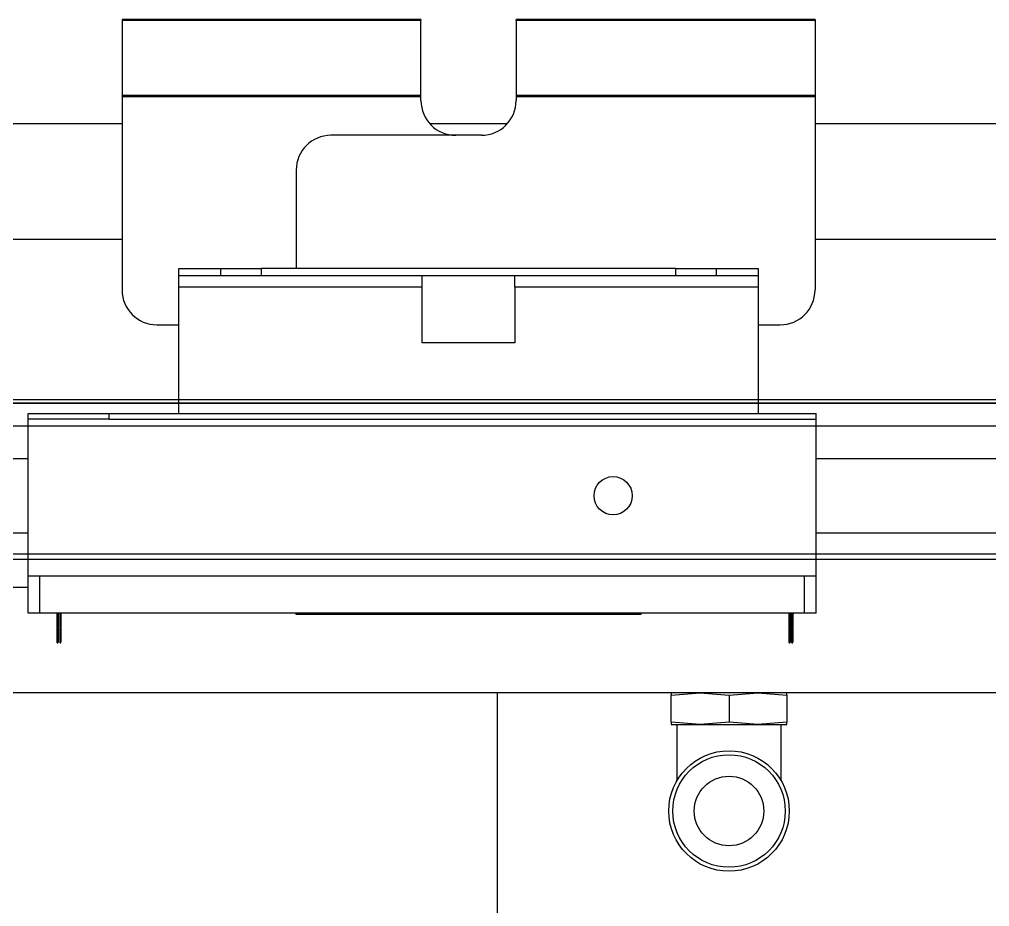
# Model space of a CAD drawing. Extents: x 500 to 100500, y -14500 to 21140.
# Drawn here: x 7020.3 to 7104, y -3076.2 to -2999.6 of the extents above; entities that cross this region are included whole.
import ezdxf

# ---------------------------------------------------------------- set-up
doc = ezdxf.new("R2010")
doc.units = 0
doc.layers.get('0').update_dxf_attribs({"linetype": 'CONTINUOUS'})

# ---------------------------------------------------------------- blocks, each defined once
blk = doc.blocks.new('SP R')
at = {"color": 3}
for p, q in [((17121.341, -97458.306), (18255.341, -97458.306)), ((18255.341, -97460.306), (17121.341, -97460.306)), ((17121.341, -97471.306), (18255.341, -97471.306)), ((18255.341, -97471.806), (17121.341, -97471.806)), ((18255.341, -97483.306), (17121.341, -97483.306)), ((17163.341, -97483.306), (17163.341, -97503.306)), ((17178.341, -97483.513), (17180.841, -97483.306)), ((17178.341, -97483.306), (17178.341, -97483.513)), ((17178.341, -97485.849), (17178.341, -97483.513)), ((17180.841, -97483.306), (17183.341, -97483.513)), ((17183.341, -97483.513), (17185.841, -97483.306)), ((17183.341, -97483.513), (17183.341, -97485.849)), ((17185.841, -97483.306), (17188.341, -97483.513)), ((17188.341, -97483.513), (17188.341, -97483.306)), ((17188.341, -97483.513), (17188.341, -97485.849)), ((17180.841, -97486.056), (17178.341, -97485.849)), ((17178.341, -97485.849), (17178.341, -97486.056)), ((17183.341, -97485.849), (17180.841, -97486.056)), ((17185.841, -97486.056), (17183.341, -97485.849)), ((17188.341, -97485.849), (17185.841, -97486.056)), ((17188.341, -97486.056), (17188.341, -97485.849)), ((17178.341, -97486.056), (17180.841, -97486.056)), ((17178.841, -97486.056), (17178.841, -97490.9)), ((17180.841, -97486.056), (17185.841, -97486.056)), ((17185.841, -97486.056), (17188.341, -97486.056)), ((17187.841, -97490.9), (17187.841, -97486.056))]:
    blk.add_line(p, q, dxfattribs=at)
for centre, radius in [((17173.341, -97466.306), 1.65), ((17183.341, -97493.506), 5.2), ((17183.341, -97493.506), 4.85), ((17183.341, -97493.506), 3)]:
    blk.add_circle(centre, radius, dxfattribs=at)
blk = doc.blocks.new('KJprobe Card F')
at = {"color": 6}
for p, q in [((30722.111, -77435.194, 43.986), (30696.316, -77435.194, 43.986)), ((30696.316, -77435.194, 43.986), (30696.316, -77435.294, 43.986)), ((30722.111, -77435.294, 43.986), (30696.316, -77435.294, 43.986)), ((30696.316, -77435.294, 43.986), (30696.316, -77435.3, 43.986)), ((30722.111, -77435.3, 43.986), (30696.316, -77435.3, 43.986)), ((30696.316, -77435.3, 43.986), (30696.316, -77441.765, 43.986)), ((30722.111, -77435.194, 43.986), (30722.111, -77435.294, 43.986)), ((30722.111, -77435.3, 43.986), (30722.111, -77435.294, 43.986)), ((30722.111, -77441.765, 43.986), (30722.111, -77435.3, 43.986)), ((30756.116, -77435.194, 43.986), (30730.321, -77435.194, 43.986)), ((30730.321, -77435.294, 43.986), (30730.321, -77435.194, 43.986)), ((30756.116, -77435.294, 43.986), (30730.321, -77435.294, 43.986)), ((30730.321, -77435.294, 43.986), (30730.321, -77435.3, 43.986)), ((30756.116, -77435.3, 43.986), (30730.321, -77435.3, 43.986)), ((30730.321, -77435.3, 43.986), (30730.321, -77441.765, 43.986)), ((30756.116, -77435.194, 43.986), (30756.116, -77435.294, 43.986)), ((30756.116, -77435.294, 43.986), (30756.116, -77435.3, 43.986)), ((30756.116, -77435.3, 43.986), (30756.116, -77441.765, 43.986)), ((30722.111, -77441.765, 43.986), (30696.316, -77441.765, 43.986)), ((30696.316, -77441.765, 43.986), (30696.316, -77441.86, 43.986)), ((30722.111, -77441.86, 43.986), (30696.316, -77441.86, 43.986)), ((30696.316, -77441.86, 43.986), (30696.316, -77458.539, 43.986)), ((30722.111, -77441.86, 43.986), (30722.111, -77441.765, 43.986)), ((30722.111, -77442.194, 43.986), (30722.111, -77441.86, 43.986)), ((30756.116, -77441.765, 43.986), (30730.321, -77441.765, 43.986)), ((30730.321, -77441.765, 43.986), (30730.321, -77441.86, 43.986)), ((30756.116, -77441.86, 43.986), (30730.321, -77441.86, 43.986)), ((30730.321, -77441.86, 43.986), (30730.321, -77442.194, 43.986)), ((30756.116, -77441.765, 43.986), (30756.116, -77441.86, 43.986)), ((30756.116, -77441.86, 43.986), (30756.116, -77458.539, 43.986)), ((30696.316, -77444.189, 43.986), (30680.345, -77444.189, 43.986)), ((30729.562, -77444.189, 43.986), (30722.871, -77444.189, 43.986)), ((30786.074, -77444.189, 43.986), (30756.116, -77444.189, 43.986)), ((30727.321, -77445.194, 43.986), (30714.341, -77445.194, 43.986)), ((30711.341, -77448.194, 43.986), (30711.341, -77456.689, 43.986)), ((30696.316, -77454.189, 43.986), (30680.345, -77454.189, 43.986)), ((30786.074, -77454.189, 43.986), (30756.116, -77454.189, 43.986)), ((30701.216, -77457.289, 43.986), (30701.216, -77456.689, 43.986)), ((30701.216, -77456.689, 43.986), (30704.816, -77456.689, 43.986)), ((30704.816, -77456.689, 43.986), (30708.316, -77456.689, 43.986)), ((30704.816, -77456.689, 43.986), (30704.816, -77457.289, 43.986)), ((30708.316, -77456.689, 43.986), (30708.316, -77457.289, 43.986)), ((30744.116, -77456.689, 43.986), (30708.316, -77456.689, 43.986)), ((30744.116, -77457.289, 43.986), (30744.116, -77456.689, 43.986)), ((30744.116, -77456.689, 43.986), (30747.616, -77456.689, 43.986)), ((30747.616, -77456.689, 43.986), (30751.216, -77456.689, 43.986)), ((30747.616, -77457.289, 43.986), (30747.616, -77456.689, 43.986)), ((30751.216, -77456.689, 43.986), (30751.216, -77457.289, 43.986)), ((30701.216, -77457.289, 43.986), (30722.216, -77457.289, 43.986)), ((30701.216, -77458.289, 43.986), (30701.216, -77457.289, 43.986)), ((30722.216, -77458.289, 43.986), (30722.216, -77457.289, 43.986)), ((30722.216, -77457.289, 43.986), (30730.216, -77457.289, 43.986)), ((30730.216, -77458.289, 43.986), (30730.216, -77457.289, 43.986)), ((30730.216, -77457.289, 43.986), (30751.216, -77457.289, 43.986)), ((30751.216, -77457.289, 43.986), (30751.216, -77458.289, 43.986)), ((30722.216, -77458.289, 43.986), (30701.216, -77458.289, 43.986)), ((30701.216, -77469.189, 43.986), (30701.216, -77458.289, 43.986)), ((30722.216, -77463.089, 43.986), (30722.216, -77458.289, 43.986)), ((30751.216, -77458.289, 43.986), (30730.216, -77458.289, 43.986)), ((30730.216, -77458.289, 43.986), (30730.216, -77463.089, 43.986)), ((30751.216, -77458.289, 43.986), (30751.216, -77469.189, 43.986)), ((30699.316, -77461.539, 43.986), (30701.216, -77461.539, 43.986)), ((30751.216, -77461.539, 43.986), (30753.116, -77461.539, 43.986)), ((30730.216, -77463.089, 43.986), (30722.216, -77463.089, 43.986)), ((30688.216, -77469.189, 43.986), (30695.216, -77469.189, 43.986)), ((30688.216, -77469.689, 43.986), (30688.216, -77469.189, 43.986)), ((30695.216, -77469.689, 43.986), (30695.216, -77469.189, 43.986)), ((30695.216, -77469.189, 43.986), (30701.216, -77469.189, 43.986)), ((30701.216, -77469.189, 43.986), (30751.216, -77469.189, 43.986)), ((30751.216, -77469.189, 43.986), (30756.216, -77469.189, 43.986)), ((30756.216, -77469.689, 43.986), (30756.216, -77469.189, 43.986)), ((30688.216, -77483.229, 43.986), (30688.216, -77469.689, 43.986)), ((30695.216, -77469.689, 43.986), (30688.216, -77469.689, 43.986)), ((30695.216, -77469.689, 43.986), (30756.216, -77469.689, 43.986)), ((30756.216, -77483.229, 43.986), (30756.216, -77469.689, 43.986)), ((30675.445, -77473.089, 43.986), (30688.216, -77473.089, 43.986)), ((30756.216, -77473.089, 43.986), (30784.974, -77473.089, 43.986)), ((30675.445, -77479.489, 43.986), (30688.216, -77479.489, 43.986)), ((30756.216, -77479.489, 43.986), (30784.974, -77479.489, 43.986)), ((30756.216, -77483.229, 43.986), (30688.216, -77483.229, 43.986)), ((30688.216, -77486.429, 43.986), (30688.216, -77483.229, 43.986)), ((30689.216, -77486.429, 43.986), (30689.216, -77483.229, 43.986)), ((30755.216, -77483.229, 43.986), (30689.216, -77483.229, 43.986)), ((30755.216, -77486.429, 43.986), (30755.216, -77483.229, 43.986)), ((30756.216, -77486.429, 43.986), (30756.216, -77483.229, 43.986)), ((30675.445, -77484.19, 43.986), (30688.216, -77484.19, 43.986)), ((30689.216, -77486.429, 43.986), (30688.216, -77486.429, 43.986)), ((30755.216, -77486.429, 43.986), (30689.216, -77486.429, 43.986)), ((30690.705, -77486.439, 43.986), (30690.705, -77486.429, 43.986)), ((30690.825, -77486.439, 43.986), (30690.705, -77486.439, 43.986)), ((30690.725, -77487.607, 43.986), (30690.725, -77486.439, 43.986)), ((30690.805, -77486.439, 43.986), (30690.805, -77487.607, 43.986)), ((30690.825, -77486.439, 43.986), (30690.825, -77486.429, 43.986)), ((30690.945, -77486.439, 43.986), (30690.945, -77486.429, 43.986)), ((30691.065, -77486.439, 43.986), (30690.945, -77486.439, 43.986)), ((30690.965, -77487.607, 43.986), (30690.965, -77486.439, 43.986)), ((30691.045, -77486.439, 43.986), (30691.045, -77487.607, 43.986)), ((30691.065, -77486.439, 43.986), (30691.065, -77486.429, 43.986)), ((30711.341, -77486.439, 43.986), (30711.341, -77486.429, 43.986)), ((30741.091, -77486.439, 43.986), (30711.341, -77486.439, 43.986)), ((30711.341, -77486.539, 43.986), (30711.341, -77486.439, 43.986)), ((30711.591, -77486.439, 43.986), (30711.341, -77486.439, 43.986)), ((30741.091, -77486.539, 43.986), (30711.341, -77486.539, 43.986)), ((30711.591, -77486.439, 43.986), (30711.591, -77486.429, 43.986)), ((30711.841, -77486.439, 43.986), (30711.841, -77486.429, 43.986)), ((30712.091, -77486.439, 43.986), (30711.841, -77486.439, 43.986)), ((30712.091, -77486.439, 43.986), (30712.091, -77486.429, 43.986)), ((30712.341, -77486.439, 43.986), (30712.341, -77486.429, 43.986)), ((30712.591, -77486.439, 43.986), (30712.341, -77486.439, 43.986)), ((30712.591, -77486.439, 43.986), (30712.591, -77486.429, 43.986)), ((30712.841, -77486.439, 43.986), (30712.841, -77486.429, 43.986)), ((30713.091, -77486.439, 43.986), (30712.841, -77486.439, 43.986)), ((30713.091, -77486.439, 43.986), (30713.091, -77486.429, 43.986)), ((30713.341, -77486.439, 43.986), (30713.341, -77486.429, 43.986)), ((30713.591, -77486.439, 43.986), (30713.341, -77486.439, 43.986)), ((30713.591, -77486.439, 43.986), (30713.591, -77486.429, 43.986)), ((30713.841, -77486.439, 43.986), (30713.841, -77486.429, 43.986)), ((30714.091, -77486.439, 43.986), (30713.841, -77486.439, 43.986)), ((30714.091, -77486.439, 43.986), (30714.091, -77486.429, 43.986)), ((30714.341, -77486.439, 43.986), (30714.341, -77486.429, 43.986)), ((30714.591, -77486.439, 43.986), (30714.341, -77486.439, 43.986)), ((30714.591, -77486.439, 43.986), (30714.591, -77486.429, 43.986)), ((30714.841, -77486.439, 43.986), (30714.841, -77486.429, 43.986)), ((30715.091, -77486.439, 43.986), (30714.841, -77486.439, 43.986)), ((30715.091, -77486.439, 43.986), (30715.091, -77486.429, 43.986)), ((30715.341, -77486.439, 43.986), (30715.341, -77486.429, 43.986)), ((30715.591, -77486.439, 43.986), (30715.341, -77486.439, 43.986)), ((30715.591, -77486.439, 43.986), (30715.591, -77486.429, 43.986)), ((30715.841, -77486.439, 43.986), (30715.841, -77486.429, 43.986)), ((30716.091, -77486.439, 43.986), (30715.841, -77486.439, 43.986)), ((30716.091, -77486.439, 43.986), (30716.091, -77486.429, 43.986)), ((30716.341, -77486.439, 43.986), (30716.341, -77486.429, 43.986)), ((30716.591, -77486.439, 43.986), (30716.341, -77486.439, 43.986)), ((30716.591, -77486.439, 43.986), (30716.591, -77486.429, 43.986)), ((30716.841, -77486.439, 43.986), (30716.841, -77486.429, 43.986)), ((30717.091, -77486.439, 43.986), (30716.841, -77486.439, 43.986)), ((30717.091, -77486.439, 43.986), (30717.091, -77486.429, 43.986)), ((30717.341, -77486.439, 43.986), (30717.341, -77486.429, 43.986)), ((30717.591, -77486.439, 43.986), (30717.341, -77486.439, 43.986)), ((30717.591, -77486.439, 43.986), (30717.591, -77486.429, 43.986)), ((30717.841, -77486.439, 43.986), (30717.841, -77486.429, 43.986)), ((30718.091, -77486.439, 43.986), (30717.841, -77486.439, 43.986)), ((30718.091, -77486.439, 43.986), (30718.091, -77486.429, 43.986)), ((30718.341, -77486.439, 43.986), (30718.341, -77486.429, 43.986)), ((30718.591, -77486.439, 43.986), (30718.341, -77486.439, 43.986)), ((30718.591, -77486.439, 43.986), (30718.591, -77486.429, 43.986)), ((30718.841, -77486.439, 43.986), (30718.841, -77486.429, 43.986)), ((30719.091, -77486.439, 43.986), (30718.841, -77486.439, 43.986)), ((30719.091, -77486.439, 43.986), (30719.091, -77486.429, 43.986)), ((30719.341, -77486.439, 43.986), (30719.341, -77486.429, 43.986)), ((30719.591, -77486.439, 43.986), (30719.341, -77486.439, 43.986)), ((30719.591, -77486.439, 43.986), (30719.591, -77486.429, 43.986)), ((30719.841, -77486.439, 43.986), (30719.841, -77486.429, 43.986)), ((30720.091, -77486.439, 43.986), (30719.841, -77486.439, 43.986)), ((30720.091, -77486.439, 43.986), (30720.091, -77486.429, 43.986)), ((30720.341, -77486.439, 43.986), (30720.341, -77486.429, 43.986)), ((30720.591, -77486.439, 43.986), (30720.341, -77486.439, 43.986)), ((30720.591, -77486.439, 43.986), (30720.591, -77486.429, 43.986)), ((30720.841, -77486.439, 43.986), (30720.841, -77486.429, 43.986)), ((30721.091, -77486.439, 43.986), (30720.841, -77486.439, 43.986)), ((30721.091, -77486.439, 43.986), (30721.091, -77486.429, 43.986)), ((30721.341, -77486.439, 43.986), (30721.341, -77486.429, 43.986)), ((30721.591, -77486.439, 43.986), (30721.341, -77486.439, 43.986)), ((30721.591, -77486.439, 43.986), (30721.591, -77486.429, 43.986)), ((30721.841, -77486.439, 43.986), (30721.841, -77486.429, 43.986)), ((30722.091, -77486.439, 43.986), (30721.841, -77486.439, 43.986)), ((30722.091, -77486.439, 43.986), (30722.091, -77486.429, 43.986)), ((30722.341, -77486.439, 43.986), (30722.341, -77486.429, 43.986)), ((30722.591, -77486.439, 43.986), (30722.341, -77486.439, 43.986)), ((30722.591, -77486.439, 43.986), (30722.591, -77486.429, 43.986)), ((30722.841, -77486.439, 43.986), (30722.841, -77486.429, 43.986)), ((30723.091, -77486.439, 43.986), (30722.841, -77486.439, 43.986)), ((30723.091, -77486.439, 43.986), (30723.091, -77486.429, 43.986)), ((30723.341, -77486.439, 43.986), (30723.341, -77486.429, 43.986)), ((30723.591, -77486.439, 43.986), (30723.341, -77486.439, 43.986)), ((30723.591, -77486.439, 43.986), (30723.591, -77486.429, 43.986)), ((30723.841, -77486.439, 43.986), (30723.841, -77486.429, 43.986)), ((30724.091, -77486.439, 43.986), (30723.841, -77486.439, 43.986)), ((30724.091, -77486.439, 43.986), (30724.091, -77486.429, 43.986)), ((30724.341, -77486.439, 43.986), (30724.341, -77486.429, 43.986)), ((30724.591, -77486.439, 43.986), (30724.341, -77486.439, 43.986)), ((30724.591, -77486.439, 43.986), (30724.591, -77486.429, 43.986)), ((30724.841, -77486.439, 43.986), (30724.841, -77486.429, 43.986)), ((30725.091, -77486.439, 43.986), (30724.841, -77486.439, 43.986)), ((30725.091, -77486.439, 43.986), (30725.091, -77486.429, 43.986)), ((30725.341, -77486.439, 43.986), (30725.341, -77486.429, 43.986)), ((30725.591, -77486.439, 43.986), (30725.341, -77486.439, 43.986)), ((30725.591, -77486.439, 43.986), (30725.591, -77486.429, 43.986)), ((30725.841, -77486.439, 43.986), (30725.841, -77486.429, 43.986)), ((30726.091, -77486.439, 43.986), (30725.841, -77486.439, 43.986)), ((30726.091, -77486.439, 43.986), (30726.091, -77486.429, 43.986)), ((30726.341, -77486.439, 43.986), (30726.341, -77486.429, 43.986)), ((30726.591, -77486.439, 43.986), (30726.341, -77486.439, 43.986)), ((30726.591, -77486.439, 43.986), (30726.591, -77486.429, 43.986)), ((30726.841, -77486.439, 43.986), (30726.841, -77486.429, 43.986)), ((30727.091, -77486.439, 43.986), (30726.841, -77486.439, 43.986)), ((30727.091, -77486.439, 43.986), (30727.091, -77486.429, 43.986)), ((30727.341, -77486.439, 43.986), (30727.341, -77486.429, 43.986)), ((30727.591, -77486.439, 43.986), (30727.341, -77486.439, 43.986)), ((30727.591, -77486.439, 43.986), (30727.591, -77486.429, 43.986)), ((30727.841, -77486.439, 43.986), (30727.841, -77486.429, 43.986)), ((30728.091, -77486.439, 43.986), (30727.841, -77486.439, 43.986)), ((30728.091, -77486.439, 43.986), (30728.091, -77486.429, 43.986)), ((30728.341, -77486.439, 43.986), (30728.341, -77486.429, 43.986)), ((30728.591, -77486.439, 43.986), (30728.341, -77486.439, 43.986)), ((30728.591, -77486.439, 43.986), (30728.591, -77486.429, 43.986)), ((30728.841, -77486.439, 43.986), (30728.841, -77486.429, 43.986)), ((30729.091, -77486.439, 43.986), (30728.841, -77486.439, 43.986)), ((30729.091, -77486.439, 43.986), (30729.091, -77486.429, 43.986)), ((30729.341, -77486.439, 43.986), (30729.341, -77486.429, 43.986)), ((30729.591, -77486.439, 43.986), (30729.341, -77486.439, 43.986)), ((30729.591, -77486.439, 43.986), (30729.591, -77486.429, 43.986)), ((30729.841, -77486.439, 43.986), (30729.841, -77486.429, 43.986)), ((30730.091, -77486.439, 43.986), (30729.841, -77486.439, 43.986)), ((30730.091, -77486.439, 43.986), (30730.091, -77486.429, 43.986)), ((30730.341, -77486.439, 43.986), (30730.341, -77486.429, 43.986)), ((30730.591, -77486.439, 43.986), (30730.341, -77486.439, 43.986)), ((30730.591, -77486.439, 43.986), (30730.591, -77486.429, 43.986)), ((30730.841, -77486.439, 43.986), (30730.841, -77486.429, 43.986)), ((30731.091, -77486.439, 43.986), (30730.841, -77486.439, 43.986)), ((30731.091, -77486.439, 43.986), (30731.091, -77486.429, 43.986)), ((30731.341, -77486.439, 43.986), (30731.341, -77486.429, 43.986)), ((30731.591, -77486.439, 43.986), (30731.341, -77486.439, 43.986)), ((30731.591, -77486.439, 43.986), (30731.591, -77486.429, 43.986)), ((30731.841, -77486.439, 43.986), (30731.841, -77486.429, 43.986)), ((30732.091, -77486.439, 43.986), (30731.841, -77486.439, 43.986)), ((30732.091, -77486.439, 43.986), (30732.091, -77486.429, 43.986)), ((30732.341, -77486.439, 43.986), (30732.341, -77486.429, 43.986)), ((30732.591, -77486.439, 43.986), (30732.341, -77486.439, 43.986)), ((30732.591, -77486.439, 43.986), (30732.591, -77486.429, 43.986)), ((30732.841, -77486.439, 43.986), (30732.841, -77486.429, 43.986)), ((30733.091, -77486.439, 43.986), (30732.841, -77486.439, 43.986)), ((30733.091, -77486.439, 43.986), (30733.091, -77486.429, 43.986)), ((30733.341, -77486.439, 43.986), (30733.341, -77486.429, 43.986)), ((30733.591, -77486.439, 43.986), (30733.341, -77486.439, 43.986)), ((30733.591, -77486.439, 43.986), (30733.591, -77486.429, 43.986)), ((30733.841, -77486.439, 43.986), (30733.841, -77486.429, 43.986)), ((30734.091, -77486.439, 43.986), (30733.841, -77486.439, 43.986)), ((30734.091, -77486.439, 43.986), (30734.091, -77486.429, 43.986)), ((30734.341, -77486.439, 43.986), (30734.341, -77486.429, 43.986)), ((30734.591, -77486.439, 43.986), (30734.341, -77486.439, 43.986)), ((30734.591, -77486.439, 43.986), (30734.591, -77486.429, 43.986)), ((30734.841, -77486.439, 43.986), (30734.841, -77486.429, 43.986)), ((30735.091, -77486.439, 43.986), (30734.841, -77486.439, 43.986)), ((30735.091, -77486.439, 43.986), (30735.091, -77486.429, 43.986)), ((30735.341, -77486.439, 43.986), (30735.341, -77486.429, 43.986)), ((30735.591, -77486.439, 43.986), (30735.341, -77486.439, 43.986)), ((30735.591, -77486.439, 43.986), (30735.591, -77486.429, 43.986)), ((30735.841, -77486.439, 43.986), (30735.841, -77486.429, 43.986)), ((30736.091, -77486.439, 43.986), (30735.841, -77486.439, 43.986)), ((30736.091, -77486.439, 43.986), (30736.091, -77486.429, 43.986)), ((30736.341, -77486.439, 43.986), (30736.341, -77486.429, 43.986)), ((30736.591, -77486.439, 43.986), (30736.341, -77486.439, 43.986)), ((30736.591, -77486.439, 43.986), (30736.591, -77486.429, 43.986)), ((30736.841, -77486.439, 43.986), (30736.841, -77486.429, 43.986)), ((30737.091, -77486.439, 43.986), (30736.841, -77486.439, 43.986)), ((30737.091, -77486.439, 43.986), (30737.091, -77486.429, 43.986)), ((30737.341, -77486.439, 43.986), (30737.341, -77486.429, 43.986)), ((30737.591, -77486.439, 43.986), (30737.341, -77486.439, 43.986)), ((30737.591, -77486.439, 43.986), (30737.591, -77486.429, 43.986)), ((30737.841, -77486.439, 43.986), (30737.841, -77486.429, 43.986)), ((30738.091, -77486.439, 43.986), (30737.841, -77486.439, 43.986)), ((30738.091, -77486.439, 43.986), (30738.091, -77486.429, 43.986)), ((30738.341, -77486.439, 43.986), (30738.341, -77486.429, 43.986)), ((30738.591, -77486.439, 43.986), (30738.341, -77486.439, 43.986)), ((30738.591, -77486.439, 43.986), (30738.591, -77486.429, 43.986)), ((30738.841, -77486.439, 43.986), (30738.841, -77486.429, 43.986)), ((30739.091, -77486.439, 43.986), (30738.841, -77486.439, 43.986)), ((30739.091, -77486.439, 43.986), (30739.091, -77486.429, 43.986)), ((30739.341, -77486.439, 43.986), (30739.341, -77486.429, 43.986)), ((30739.591, -77486.439, 43.986), (30739.341, -77486.439, 43.986)), ((30739.591, -77486.439, 43.986), (30739.591, -77486.429, 43.986)), ((30739.841, -77486.439, 43.986), (30739.841, -77486.429, 43.986)), ((30740.091, -77486.439, 43.986), (30739.841, -77486.439, 43.986)), ((30740.091, -77486.439, 43.986), (30740.091, -77486.429, 43.986)), ((30740.341, -77486.439, 43.986), (30740.341, -77486.429, 43.986)), ((30740.591, -77486.439, 43.986), (30740.341, -77486.439, 43.986)), ((30740.591, -77486.439, 43.986), (30740.591, -77486.429, 43.986)), ((30740.841, -77486.439, 43.986), (30740.841, -77486.429, 43.986)), ((30741.091, -77486.439, 43.986), (30740.841, -77486.439, 43.986)), ((30741.091, -77486.439, 43.986), (30741.091, -77486.429, 43.986)), ((30741.091, -77486.439, 43.986), (30741.091, -77486.539, 43.986)), ((30753.882, -77487.607, 43.986), (30753.882, -77486.429, 43.986)), ((30753.928, -77486.439, 43.986), (30753.928, -77486.429, 43.986)), ((30754.048, -77486.439, 43.986), (30753.928, -77486.439, 43.986)), ((30753.962, -77486.439, 43.986), (30753.962, -77487.607, 43.986)), ((30754.048, -77486.439, 43.986), (30754.048, -77486.429, 43.986)), ((30754.122, -77487.607, 43.986), (30754.122, -77486.429, 43.986)), ((30754.168, -77486.439, 43.986), (30754.168, -77486.429, 43.986)), ((30754.288, -77486.439, 43.986), (30754.168, -77486.439, 43.986)), ((30754.202, -77486.439, 43.986), (30754.202, -77487.607, 43.986)), ((30754.288, -77486.439, 43.986), (30754.288, -77486.429, 43.986)), ((30756.216, -77486.429, 43.986), (30755.216, -77486.429, 43.986)), ((30690.805, -77487.607, 43.986), (30690.725, -77487.607, 43.986)), ((30690.725, -77487.657, 43.986), (30690.725, -77487.607, 43.986)), ((30690.725, -77487.657, 43.986), (30690.805, -77487.657, 43.986)), ((30690.725, -77488.89, 43.986), (30690.725, -77487.657, 43.986)), ((30690.805, -77487.657, 43.986), (30690.805, -77487.607, 43.986)), ((30690.805, -77487.657, 43.986), (30690.805, -77488.89, 43.986)), ((30691.045, -77487.607, 43.986), (30690.965, -77487.607, 43.986)), ((30690.965, -77487.657, 43.986), (30690.965, -77487.607, 43.986)), ((30690.965, -77487.657, 43.986), (30691.045, -77487.657, 43.986)), ((30690.965, -77488.89, 43.986), (30690.965, -77487.657, 43.986)), ((30691.045, -77487.657, 43.986), (30691.045, -77487.607, 43.986)), ((30691.045, -77487.657, 43.986), (30691.045, -77488.89, 43.986)), ((30753.962, -77487.607, 43.986), (30753.882, -77487.607, 43.986)), ((30753.882, -77487.657, 43.986), (30753.882, -77487.607, 43.986)), ((30753.882, -77488.89, 43.986), (30753.882, -77487.657, 43.986)), ((30753.882, -77487.657, 43.986), (30753.962, -77487.657, 43.986)), ((30753.962, -77487.657, 43.986), (30753.962, -77487.607, 43.986)), ((30753.962, -77487.657, 43.986), (30753.962, -77488.89, 43.986)), ((30754.202, -77487.607, 43.986), (30754.122, -77487.607, 43.986)), ((30754.122, -77487.657, 43.986), (30754.122, -77487.607, 43.986)), ((30754.122, -77488.89, 43.986), (30754.122, -77487.657, 43.986)), ((30754.122, -77487.657, 43.986), (30754.202, -77487.657, 43.986)), ((30754.202, -77487.657, 43.986), (30754.202, -77487.607, 43.986)), ((30754.202, -77487.657, 43.986), (30754.202, -77488.89, 43.986)), ((30690.805, -77488.89, 43.986), (30690.725, -77488.89, 43.986)), ((30690.725, -77488.896, 43.986), (30690.725, -77488.89, 43.986)), ((30690.725, -77488.896, 43.986), (30690.805, -77488.896, 43.986)), ((30690.725, -77488.985, 43.986), (30690.725, -77488.896, 43.986)), ((30690.805, -77488.985, 43.986), (30690.725, -77488.985, 43.986)), ((30690.725, -77488.989, 43.986), (30690.725, -77488.985, 43.986)), ((30690.725, -77488.989, 43.986), (30690.805, -77488.989, 43.986)), ((30690.725, -77488.989, 43.986), (30690.805, -77488.989, 43.986)), ((30690.725, -77488.989, 43.986), (30690.725, -77488.989, 43.986)), ((30690.805, -77488.896, 43.986), (30690.805, -77488.89, 43.986)), ((30690.805, -77488.985, 43.986), (30690.805, -77488.896, 43.986)), ((30690.805, -77488.989, 43.986), (30690.805, -77488.985, 43.986)), ((30690.805, -77488.989, 43.986), (30690.805, -77488.989, 43.986)), ((30691.045, -77488.89, 43.986), (30690.965, -77488.89, 43.986)), ((30690.965, -77488.896, 43.986), (30690.965, -77488.89, 43.986)), ((30690.965, -77488.896, 43.986), (30691.045, -77488.896, 43.986)), ((30690.965, -77488.985, 43.986), (30690.965, -77488.896, 43.986)), ((30691.045, -77488.985, 43.986), (30690.965, -77488.985, 43.986)), ((30690.965, -77488.989, 43.986), (30690.965, -77488.985, 43.986)), ((30690.965, -77488.989, 43.986), (30691.045, -77488.989, 43.986)), ((30690.965, -77488.989, 43.986), (30691.045, -77488.989, 43.986)), ((30690.965, -77488.989, 43.986), (30690.965, -77488.989, 43.986)), ((30691.045, -77488.896, 43.986), (30691.045, -77488.89, 43.986)), ((30691.045, -77488.985, 43.986), (30691.045, -77488.896, 43.986)), ((30691.045, -77488.989, 43.986), (30691.045, -77488.985, 43.986)), ((30691.045, -77488.989, 43.986), (30691.045, -77488.989, 43.986)), ((30753.962, -77488.89, 43.986), (30753.882, -77488.89, 43.986)), ((30753.882, -77488.896, 43.986), (30753.882, -77488.89, 43.986)), ((30753.882, -77488.896, 43.986), (30753.962, -77488.896, 43.986)), ((30753.882, -77488.985, 43.986), (30753.882, -77488.896, 43.986)), ((30753.962, -77488.985, 43.986), (30753.882, -77488.985, 43.986)), ((30753.882, -77488.989, 43.986), (30753.882, -77488.985, 43.986)), ((30753.882, -77488.989, 43.986), (30753.962, -77488.989, 43.986)), ((30753.882, -77488.989, 43.986), (30753.962, -77488.989, 43.986)), ((30753.882, -77488.989, 43.986), (30753.882, -77488.989, 43.986)), ((30753.962, -77488.896, 43.986), (30753.962, -77488.89, 43.986)), ((30753.962, -77488.985, 43.986), (30753.962, -77488.896, 43.986)), ((30753.962, -77488.989, 43.986), (30753.962, -77488.985, 43.986)), ((30753.962, -77488.989, 43.986), (30753.962, -77488.989, 43.986)), ((30754.202, -77488.89, 43.986), (30754.122, -77488.89, 43.986)), ((30754.122, -77488.896, 43.986), (30754.122, -77488.89, 43.986)), ((30754.122, -77488.896, 43.986), (30754.202, -77488.896, 43.986)), ((30754.122, -77488.985, 43.986), (30754.122, -77488.896, 43.986)), ((30754.202, -77488.985, 43.986), (30754.122, -77488.985, 43.986)), ((30754.122, -77488.989, 43.986), (30754.122, -77488.985, 43.986)), ((30754.122, -77488.989, 43.986), (30754.202, -77488.989, 43.986)), ((30754.122, -77488.989, 43.986), (30754.202, -77488.989, 43.986)), ((30754.122, -77488.989, 43.986), (30754.122, -77488.989, 43.986)), ((30754.202, -77488.896, 43.986), (30754.202, -77488.89, 43.986)), ((30754.202, -77488.985, 43.986), (30754.202, -77488.896, 43.986)), ((30754.202, -77488.989, 43.986), (30754.202, -77488.985, 43.986)), ((30754.202, -77488.989, 43.986), (30754.202, -77488.989, 43.986))]:
    blk.add_line(p, q, dxfattribs=at)
for centre, start, end in [((30725.111, -77442.194, 43.986), 180, 270), ((30727.321, -77442.194, 43.986), 270, 0), ((30714.341, -77448.194, 43.986), 90, 180), ((30699.316, -77458.539, 43.986), 180, 270), ((30753.116, -77458.539, 43.986), 270, 0)]:
    blk.add_arc(centre, 3, start, end, dxfattribs=at)
blk = doc.blocks.new('glass 1500')
at = {"color": 1, "elevation": -75.818}
blk.add_lwpolyline([(-6068.991, -93219.952), (-4568.991, -93219.952), (-4568.991, -93220.252), (-6068.991, -93220.252)], close=True, dxfattribs=at)

msp = doc.modelspace()

# ---------------------------------------------------------------- block references
msp.add_blockref('KJprobe Card F', (-23667.198, 74435.585, -119.805))
at = {"color": 0}
for name, p in [('SP R', (-10101.844, 94425.602, -75.818)), ('glass 1500', (12905.489, 90187.548))]:
    msp.add_blockref(name, p, dxfattribs=at)

doc.saveas('drawing.dxf')
